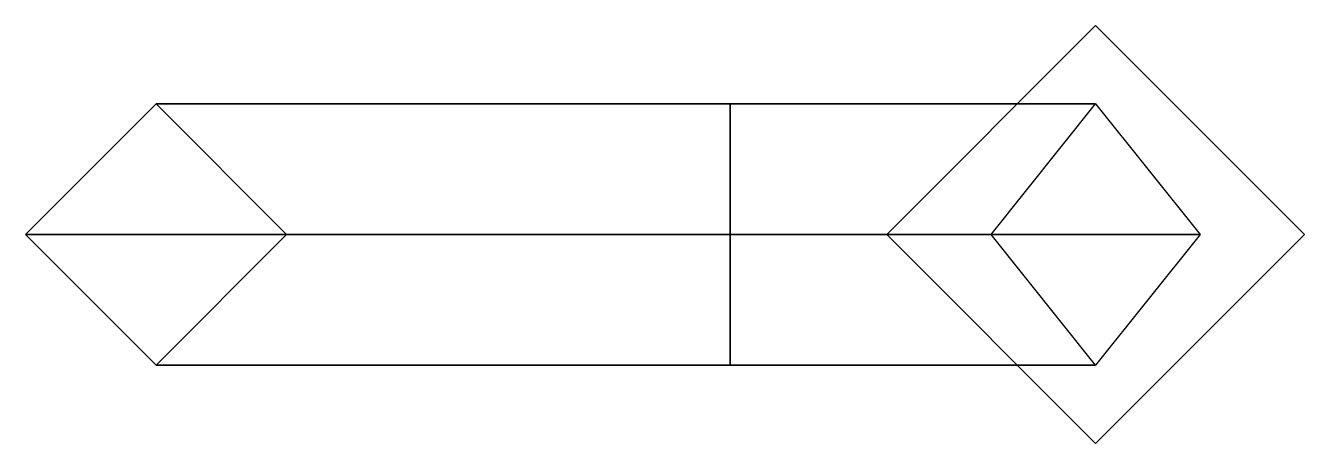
# Model space of a CAD drawing. Extents: x -0.205 to 0.04, y -0.04 to 0.04.
import ezdxf

# ---------------------------------------------------------------- set-up
doc = ezdxf.new("R2010")
doc.units = 0
doc.layers.add('SHASSIS', color=3, linetype='CONTINUOUS')

msp = doc.modelspace()

# ---------------------------------------------------------------- linework, layer by layer
at = {"layer": 'SHASSIS'}
for points in [[(0, 0.04, -0.83), (-0.04, 0, -0.83), (-0.04, 0), (0, 0.04)], [(0.04, 0, -0.83), (0, 0.04, -0.83), (0, 0.04), (0.04, 0)], [(-0.18, 0.025, -1.36), (-0.205, 0, -1.385), (-0.205, 0, -0.97), (-0.18, 0.025, -0.97)], [(-0.18, 0.025, -0.97), (-0.205, 0, -0.97), (-0.02, 0, -0.77), (0, 0.025, -0.77)], [(-0.07, 0.025, -1.36), (-0.07, 0, -1.385), (-0.205, 0, -1.385), (-0.18, 0.025, -1.36)], [(-0.155, 0, -1.335), (-0.18, 0.025, -1.36), (-0.18, 0.025, -0.97), (-0.155, 0, -0.97)], [(-0.155, 0, -0.97), (-0.18, 0.025, -0.97), (0, 0.025, -0.77), (0.02, 0, -0.77)], [(-0.07, 0, -1.335), (-0.07, 0.025, -1.36), (-0.18, 0.025, -1.36), (-0.155, 0, -1.335)], [(-0.205, 0, -1.385), (-0.18, -0.025, -1.36), (-0.18, -0.025, -0.97), (-0.205, 0, -0.97)], [(-0.205, 0, -0.97), (-0.18, -0.025, -0.97), (0, -0.025, -0.77), (-0.02, 0, -0.77)], [(-0.07, 0, -1.385), (-0.07, -0.025, -1.36), (-0.18, -0.025, -1.36), (-0.205, 0, -1.385)], [(-0.18, -0.025, -1.36), (-0.155, 0, -1.335), (-0.155, 0, -0.97), (-0.18, -0.025, -0.97)], [(-0.18, -0.025, -0.97), (-0.155, 0, -0.97), (0.02, 0, -0.77), (0, -0.025, -0.77)], [(-0.07, -0.025, -1.36), (-0.07, 0, -1.335), (-0.155, 0, -1.335), (-0.18, -0.025, -1.36)], [(-0.04, 0, -0.83), (0, -0.04, -0.83), (0, -0.04), (-0.04, 0)], [(0, -0.04, -0.83), (0.04, 0, -0.83), (0.04, 0), (0, -0.04)]]:
    msp.add_3dface(points, dxfattribs=at)

doc.saveas('drawing.dxf')
